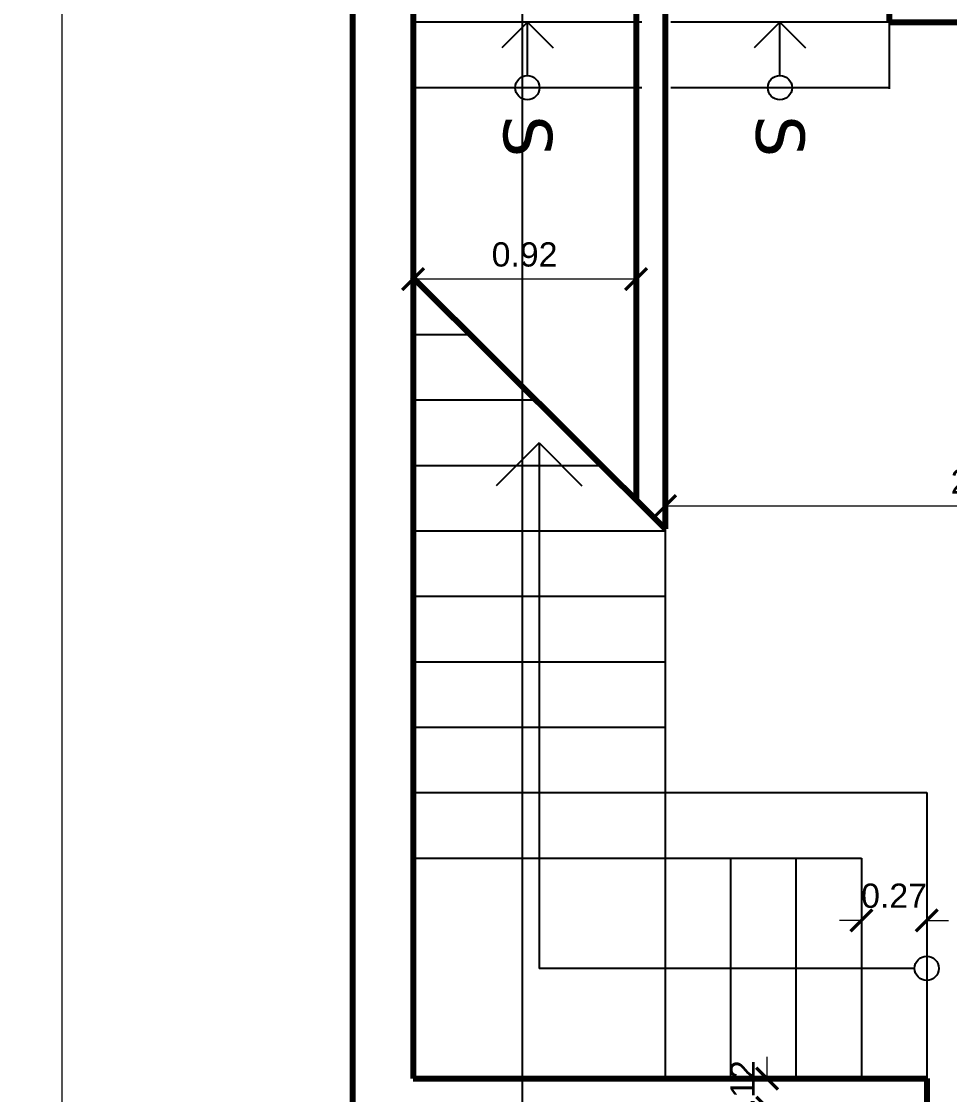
# Model space of a CAD drawing. Header units: inches. Extents: x -2.6 to 11.8, y -3.4 to 32.7.
# Drawn here: x -1.367 to 2.464, y 5.517 to 9.945 of the extents above; entities that cross this region are included whole.
import ezdxf

# ---------------------------------------------------------------- set-up
doc = ezdxf.new("R2010")
doc.units = ezdxf.units.IN
doc.header["$MEASUREMENT"] = 0
doc.linetypes.add('CONTINUA', pattern=[0])
for name, color, linetype in [('Cotas', 60, 'Continuous'), ('Flecha', 6, 'Continuous'), ('Gradas', 3, 'Continuous'), ('Linea de corte', 30, 'Continuous')]:
    doc.layers.add(name, color=color, linetype=linetype)
doc.layers.add('Paredes', color=5, linetype='Continuous', lineweight=80)
doc.styles.get("Standard").update_dxf_attribs({"font": 'arial.ttf'})
doc.dimstyles.new('Cotas', dxfattribs={"dimtxt": 0.1, "dimasz": 0.09, "dimexe": 0.2, "dimexo": 0.4, "dimgap": 0.05, "dimtad": 1, "dimzin": 0, "dimdsep": 46, "dimtxsty": 'Standard', "dimblk": 'ARCHTICK', "dimcen": 0.09, "dimse1": 1, "dimse2": 1, "dimclrd": 60, "dimclre": 256, "dimadec": 0, "dimazin": 0, "dimtfac": 1, "dimtix": 1, "dimtofl": 0, "dimtmove": 1, "dimatfit": 3, "dimfxl": 0, "dimtolj": 1, "dimtzin": 0, "dimlwd": 9, "dimarcsym": 0})

# ---------------------------------------------------------------- blocks, each defined once
blk = doc.blocks.new('_ArchTick')
at = {"color": 0, "linetype": 'ByBlock', "const_width": 0.15}
blk.add_lwpolyline([(-0.5, -0.5), (0.5, 0.5)], dxfattribs=at)
blk = doc.blocks.new('*D104')
at = {"layer": 'Cotas', "color": 60, "linetype": 'CONTINUA', "lineweight": 9, "transparency": 16777216}
blk.add_line((-1.2, 30.05), (-1.2, 0), dxfattribs=at)
at = {"layer": 'Defpoints', "color": 0, "transparency": 16777216}
for p in [(-1.2, 30.05), (-1.2, 0), (-1.2, 0)]:
    blk.add_point(p, dxfattribs=at)
at = {"layer": 'Cotas', "color": 60, "lineweight": 9, "transparency": 16777216, "xscale": 0.09, "yscale": 0.09, "zscale": 0.09}
for p, rotation in [((-1.2, 30.05), 90), ((-1.2, 0), 270)]:
    blk.add_blockref('_ArchTick', p, dxfattribs=dict(at, rotation=rotation))
at = {"layer": 'Cotas', "color": 0, "transparency": 16777216, "insert": (-1.3011, 15.025), "char_height": 0.1, "attachment_point": 5, "rotation": 90}
blk.add_mtext('\\A1;30.05', dxfattribs=at)
blk = doc.blocks.new('*D113')
at = {"layer": 'Cotas', "color": 60, "linetype": 'CONTINUA', "lineweight": 9, "transparency": 16777216}
blk.add_line((1.17, 8.8816), (0.25, 8.8816), dxfattribs=at)
at = {"layer": 'Defpoints', "color": 0, "transparency": 16777216}
for p in [(0.25, 8.8816), (0.25, 8.876), (1.17, 8.876)]:
    blk.add_point(p, dxfattribs=at)
at = {"layer": 'Cotas', "color": 60, "lineweight": 9, "transparency": 16777216, "xscale": 0.09, "yscale": 0.09, "zscale": 0.09, "rotation": 180}
blk.add_blockref('_ArchTick', (0.25, 8.8816), dxfattribs=at)
at = {"layer": 'Cotas', "color": 60, "lineweight": 9, "transparency": 16777216, "xscale": 0.09, "yscale": 0.09, "zscale": 0.09}
blk.add_blockref('_ArchTick', (1.17, 8.8816), dxfattribs=at)
at = {"layer": 'Cotas', "color": 0, "transparency": 16777216, "insert": (0.71, 8.9827), "char_height": 0.1, "attachment_point": 5}
blk.add_mtext('\\A1;0.92', dxfattribs=at)
blk = doc.blocks.new('*D114')
at = {"layer": 'Cotas', "color": 60, "linetype": 'CONTINUA', "lineweight": 9, "transparency": 16777216}
blk.add_line((3.9196, 7.9446), (1.29, 7.9446), dxfattribs=at)
at = {"layer": 'Defpoints', "color": 0, "transparency": 16777216}
for p in [(1.29, 7.9446), (1.29, 7.9446), (3.9196, 7.9446)]:
    blk.add_point(p, dxfattribs=at)
at = {"layer": 'Cotas', "color": 60, "lineweight": 9, "transparency": 16777216, "xscale": 0.09, "yscale": 0.09, "zscale": 0.09, "rotation": 180}
blk.add_blockref('_ArchTick', (1.29, 7.9446), dxfattribs=at)
at = {"layer": 'Cotas', "color": 60, "lineweight": 9, "transparency": 16777216, "xscale": 0.09, "yscale": 0.09, "zscale": 0.09}
blk.add_blockref('_ArchTick', (3.9196, 7.9446), dxfattribs=at)
at = {"layer": 'Cotas', "color": 0, "transparency": 16777216, "insert": (2.6048, 8.0457), "char_height": 0.1, "attachment_point": 5}
blk.add_mtext('\\A1;2.63', dxfattribs=at)
blk = doc.blocks.new('*D149')
at = {"layer": 'Cotas', "color": 60, "linetype": 'CONTINUA', "lineweight": 9, "transparency": 16777216}
for p, q in [((2.1, 6.2358), (2.01, 6.2358)), ((2.37, 6.2358), (2.46, 6.2358))]:
    blk.add_line(p, q, dxfattribs=at)
at = {"layer": 'Defpoints', "color": 0, "transparency": 16777216}
for p in [(2.1, 6.2358), (2.37, 6.2358), (2.37, 6.2358)]:
    blk.add_point(p, dxfattribs=at)
at = {"layer": 'Cotas', "color": 60, "lineweight": 9, "transparency": 16777216, "xscale": 0.09, "yscale": 0.09, "zscale": 0.09}
blk.add_blockref('_ArchTick', (2.1, 6.2358), dxfattribs=at)
at = {"layer": 'Cotas', "color": 60, "lineweight": 9, "transparency": 16777216, "xscale": 0.09, "yscale": 0.09, "zscale": 0.09, "rotation": 180}
blk.add_blockref('_ArchTick', (2.37, 6.2358), dxfattribs=at)
at = {"layer": 'Cotas', "color": 0, "transparency": 16777216, "insert": (2.235, 6.3369), "char_height": 0.1, "attachment_point": 5}
blk.add_mtext('\\A1;0.27', dxfattribs=at)
blk = doc.blocks.new('*D164')
at = {"layer": 'Cotas', "color": 60, "linetype": 'CONTINUA', "lineweight": 9, "transparency": 16777216}
for p, q in [((1.711, 5.5829), (1.711, 5.6729)), ((1.711, 5.4629), (1.711, 5.3729))]:
    blk.add_line(p, q, dxfattribs=at)
at = {"layer": 'Defpoints', "color": 0, "transparency": 16777216}
for p in [(1.711, 5.5829), (1.711, 5.5829), (1.711, 5.4629)]:
    blk.add_point(p, dxfattribs=at)
at = {"layer": 'Cotas', "color": 60, "lineweight": 9, "transparency": 16777216, "xscale": 0.09, "yscale": 0.09, "zscale": 0.09}
for p, rotation in [((1.711, 5.5829), 270), ((1.711, 5.4629), 90)]:
    blk.add_blockref('_ArchTick', p, dxfattribs=dict(at, rotation=rotation))
at = {"layer": 'Cotas', "color": 0, "transparency": 16777216, "insert": (1.61, 5.5229), "char_height": 0.1, "attachment_point": 5, "rotation": 90}
blk.add_mtext('\\A1;0.12', dxfattribs=at)

msp = doc.modelspace()

# ---------------------------------------------------------------- linework, layer by layer
at = {"layer": 'Flecha'}
for p, q in [((0.7217, 9.9414), (0.6156, 9.8353)), ((0.7217, 9.7214), (0.7217, 9.9414)), ((0.7217, 9.9414), (0.8277, 9.8353)), ((1.7638, 9.9414), (1.6577, 9.8353)), ((1.7638, 9.7214), (1.7638, 9.9414)), ((1.7638, 9.9414), (1.8698, 9.8353)), ((0.77, 8.2059), (0.5932, 8.0291)), ((0.77, 8.2059), (0.77, 6.0379)), ((0.77, 8.2059), (0.9468, 8.0291)), ((2.32, 6.0379), (0.77, 6.0379))]:
    msp.add_line(p, q, dxfattribs=at)
for centre in [(0.7217, 9.6714), (0.7217, 9.6714), (1.7638, 9.6714), (1.7638, 9.6714), (1.7638, 9.6714), (2.37, 6.0379), (2.37, 6.0379)]:
    msp.add_circle(centre, 0.05, dxfattribs=at)
at = {"layer": 'Gradas'}
for p, q in [((1.1933, 9.9414), (0.25, 9.9414)), ((2.2142, 9.9414), (1.3133, 9.9414)), ((2.2142, 9.9414), (2.2142, 9.667)), ((1.1933, 9.6714), (0.25, 9.6714)), ((2.2142, 9.6714), (1.3133, 9.6714)), ((0.25, 8.6529), (0.4853, 8.6529)), ((0.25, 8.3829), (0.7563, 8.3829)), ((0.25, 8.1129), (1.0273, 8.1129)), ((0.25, 7.8429), (1.29, 7.8429)), ((1.29, 7.8511), (1.29, 5.5829)), ((0.25, 7.5729), (1.29, 7.5729)), ((0.25, 7.3029), (1.29, 7.3029)), ((0.25, 7.0329), (1.29, 7.0329)), ((0.25, 6.7629), (2.37, 6.7629)), ((2.37, 6.7629), (2.37, 5.5829)), ((0.25, 6.4929), (2.1, 6.4929)), ((1.56, 6.4929), (1.56, 5.5829)), ((1.83, 6.4929), (1.83, 5.5829)), ((2.1, 6.4929), (2.1, 5.5829))]:
    msp.add_line(p, q, dxfattribs=at)
at = {"layer": 'Linea de corte'}
msp.add_line((0.7, 32.25), (0.7, -2.2), dxfattribs=at)
at = {"layer": 'Paredes'}
for p, q in [((0, 30.05), (0, 0)), ((0.25, 20.4619), (0.25, 5.5829)), ((2.2142, 12.1141), (2.2142, 9.9414)), ((1.17, 10.0944), (1.17, 7.9707)), ((1.29, 10.0944), (1.29, 7.8511)), ((2.2142, 9.9414), (3.9196, 9.9414)), ((0.2461, 8.8911), (1.29, 7.8511)), ((0.25, 5.5829), (2.37, 5.5829)), ((2.37, 5.5829), (2.37, 5.4629))]:
    msp.add_line(p, q, dxfattribs=at)

# ---------------------------------------------------------------- texts
at = {"layer": 'Flecha', "char_height": 0.2, "width": 0.100333, "attachment_point": 5, "rotation": 270}
for insert in [(0.7217, 9.4714), (1.7638, 9.4714), (1.7638, 9.4714), (1.7638, 9.4714), (1.7638, 9.4714), (1.7638, 9.4714), (1.7638, 9.4714)]:
    msp.add_mtext('{\\fVerdana|b0|i0|c0|p34;S}', dxfattribs=dict(at, insert=insert))

# ---------------------------------------------------------------- dimensions: what is measured, and where the dimension line sits
at = {"layer": 'Cotas'}
for base, p1, p2, picture, middle in [((-1.2, 0), (-1.2, 30.05), (-1.2, 0), '*D104', (-1.3011, 15.025)), ((1.711, 5.5829), (1.711, 5.4629), (1.711, 5.5829), '*D164', (1.61, 5.5229))]:
    dim = msp.add_linear_dim(base=base, p1=p1, p2=p2, angle=270, dimstyle='Cotas', dxfattribs=at)
    dim.commit()
    dim.dimension.update_dxf_attribs({"geometry": picture, "text_midpoint": middle})
for base, p1, p2, picture, middle in [((0.25, 8.8816), (1.17, 8.876), (0.25, 8.876), '*D113', (0.71, 8.9827)), ((1.29, 7.9446), (3.9196, 7.9446), (1.29, 7.9446), '*D114', (2.6048, 8.0457)), ((2.37, 6.2358), (2.1, 6.2358), (2.37, 6.2358), '*D149', (2.235, 6.3369))]:
    dim = msp.add_linear_dim(base=base, p1=p1, p2=p2, dimstyle='Cotas', dxfattribs=at)
    dim.commit()
    dim.dimension.update_dxf_attribs({"geometry": picture, "text_midpoint": middle})

doc.saveas('drawing.dxf')
